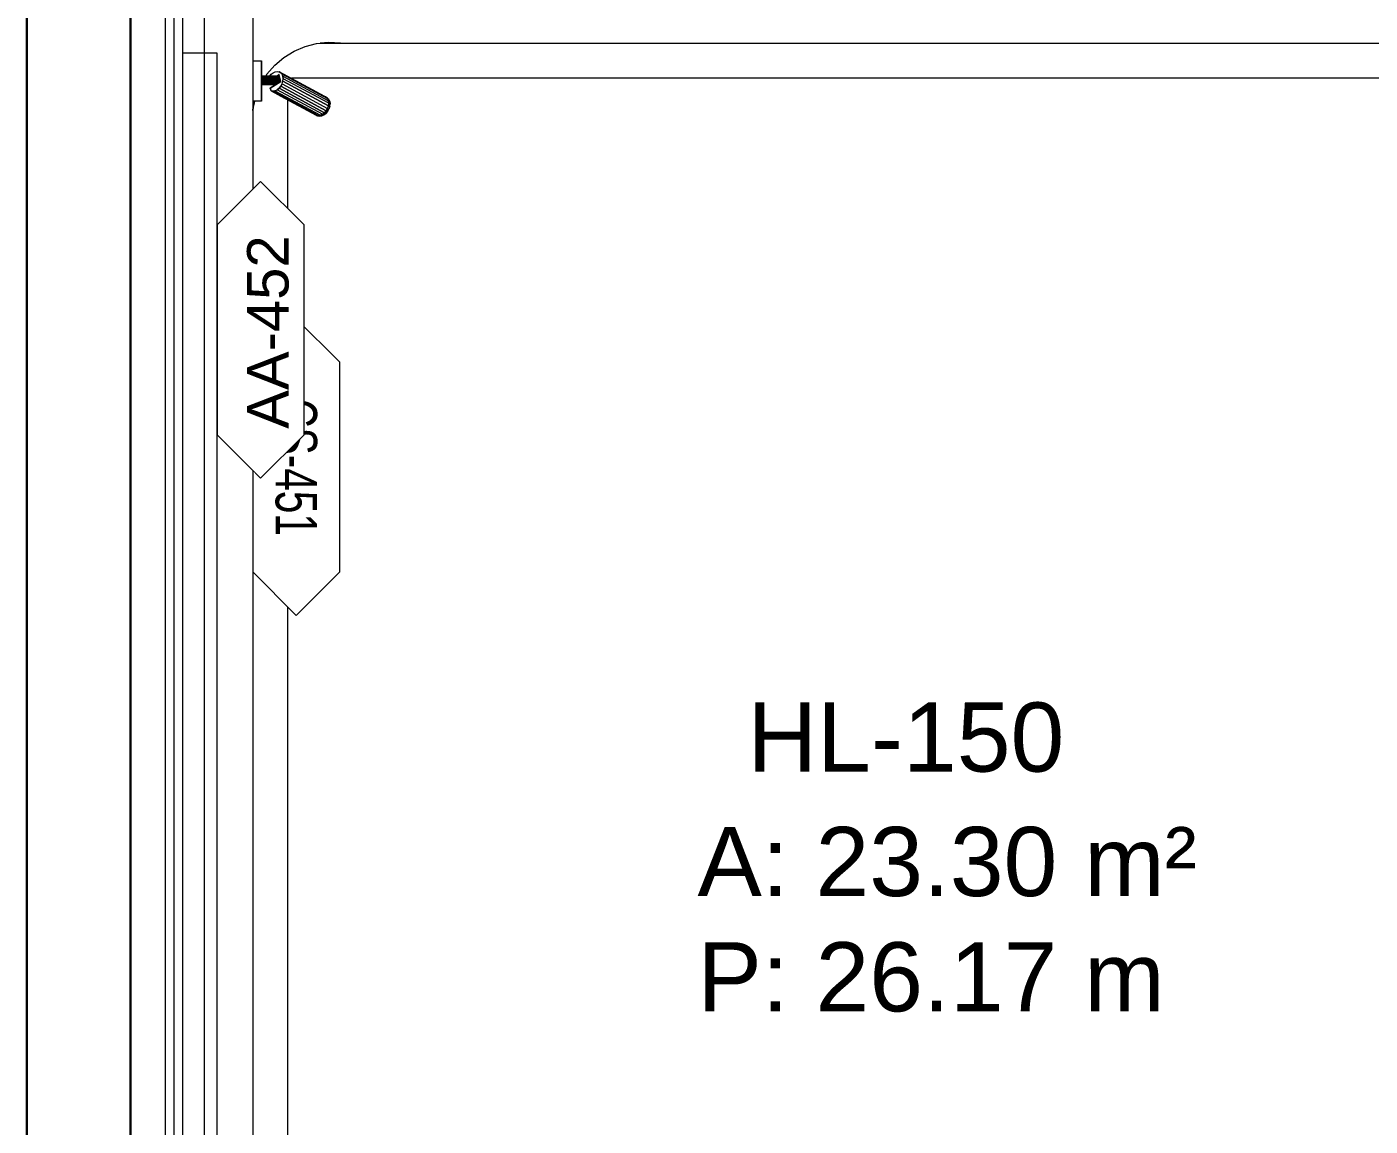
# Model space of a CAD drawing. Header units: centimetres. Extents: x 118932 to 154602, y -32682 to -23521.
# Drawn here: x 138667.2 to 138861.4, y -25538.5 to -25379.6 of the extents above; entities that cross this region are included whole.
import ezdxf
from ezdxf.enums import TextEntityAlignment as Align

# ---------------------------------------------------------------- set-up
doc = ezdxf.new("R2010")
doc.units = ezdxf.units.CM
doc.header["$LTSCALE"] = 50
doc.header["$MEASUREMENT"] = 0
for name, color, linetype, lineweight, true_color in [('GEN_00_BL_Yazı', 7, 'Continuous', 0, 0x4f5250), ('GEN_00_BL_Ölçü Dış', 7, 'Continuous', 5, 0x766a5e), ('GEN_02_TF_Mobilya', 7, 'Continuous', 5, 0x745e3d), ('GEN_05_ML_Alçıpan_giydirme', 7, 'Continuous', 18, 0x7ebab5), ('KALACAK DUVARLAR', 7, 'Continuous', 30, 0x005387)]:
    doc.layers.add(name, color=color, linetype=linetype, lineweight=lineweight, true_color=true_color)
doc.layers.add('GEN_02_TF_Halı', color=7, linetype='Continuous', lineweight=5, true_color=0x903373, transparency=0.8)
doc.styles.add('ARIAL', font='arial.ttf')
doc.styles.add('Arial_6', font='arial.ttf', dxfattribs={"height": 59.5325})

# ---------------------------------------------------------------- blocks, each defined once
blk = doc.blocks.new('KALACAK DUVALAR LEVEL 0 D BLOK')
at = {"layer": 'KALACAK DUVARLAR', "elevation": 0}
for points in [[(-1403, 990.45), (-1403, 975.45), (-1484.5, 975.45), (-1484.5, 970.45), (-1499.5, 970.45), (-1499.5, 1931.88)], [(-1323, 990.45), (-1323, 975.45), (-1111.5, 975.45), (-1111.5, 990.45), (-1120.5, 990.45), (-1120.5, 1004.45), (-1135.5, 1004.45), (-1135.5, 990.45), (-1288.5, 990.45), (-1288.5, 1141.45), (-1135.5, 1141.45), (-1135.5, 1127.45), (-1120.5, 1127.45), (-1120.5, 1141.45), (-1113.5, 1141.45), (-1113.5, 1156.45), (-1484.5, 1156.45), (-1484.5, 1525.95), (-1443.05, 1525.95), (-1443.05, 1593.95), (-1484.5, 1593.95), (-1484.5, 1931.88)]]:
    blk.add_lwpolyline(points, dxfattribs=at)
blk = doc.blocks.new('CS-450_1 Headboard Unit _ A-01 - CS-450_1 Headboard Unit _ A-01_3-V386-TYPE A-01 - MODEL ROOM')
at = {"layer": 'GEN_02_TF_Mobilya'}
for p, q in [((947.5, -24.2), (947.5, -36.9)), ((947.5, -24.2), (947.5, -36.9)), ((947.5, -36.9), (1005.9, -36.9)), ((1005.9, -36.9), (947.5, -36.9)), ((969.6, -59.5), (969.6, -36.9)), ((969.6, -36.9), (969.6, -59.5)), ((969.8, -36.9), (969.8, -63.1)), ((969.8, -63.1), (969.8, -36.9)), ((970.4, -63.3), (970.4, -36.9)), ((970.4, -36.9), (970.4, -63.3)), ((971.3, -63.5), (971.3, -36.9)), ((971.3, -63.5), (971.3, -36.9)), ((972.6, -63.8), (972.6, -36.9)), ((972.6, -36.9), (972.6, -63.8)), ((974, -36.9), (974, -64.2)), ((974, -64.2), (974, -36.9)), ((975.6, -64.5), (975.6, -36.9)), ((975.6, -36.9), (975.6, -64.5)), ((977.1, -36.9), (977.1, -64.9)), ((977.1, -64.9), (977.1, -36.9)), ((978.6, -63.2), (978.6, -36.9)), ((978.6, -36.9), (978.6, -63.2)), ((979.8, -36.9), (979.8, -60.8)), ((979.8, -36.9), (979.8, -60.8)), ((980.8, -36.9), (980.8, -59.6)), ((980.8, -59.6), (980.8, -36.9)), ((981.4, -58.6), (981.4, -36.9)), ((981.4, -36.9), (981.4, -58.6)), ((981.6, -58.3), (981.6, -37.1)), ((981.6, -37.1), (981.6, -58.3)), ((1005.9, -36.9), (1005.9, -24.2)), ((1005.9, -36.9), (1005.9, -24.2)), ((963.4, -56.5), (962.9, -59.6)), ((963.4, -56.5), (962.9, -59.6)), ((964.8, -53.5), (963.4, -56.5)), ((964.8, -53.5), (963.4, -56.5)), ((967, -50.6), (964.8, -53.5)), ((967, -50.6), (964.8, -53.5)), ((967, -50.6), (969.6, -48.4)), ((969.6, -48.4), (967, -50.6)), ((986.9, -49.6), (977.5, -65)), ((977.5, -65), (986.9, -49.6)), ((981.6, -55.6), (982.3, -57.1)), ((982.3, -57.1), (981.6, -55.6)), ((986.9, -49.6), (990.8, -50.6)), ((990.8, -50.6), (986.9, -49.6)), ((990.8, -56.3), (989.4, -59.3)), ((990.8, -56.3), (989.4, -59.3)), ((991.3, -53.2), (990.8, -50.6)), ((1001.4, -70.2), (990.8, -50.6)), ((991.3, -53.2), (990.8, -50.6)), ((990.8, -50.6), (1001.4, -70.2)), ((990.8, -56.3), (991.3, -53.2)), ((991.3, -53.2), (990.8, -56.3)), ((990.8, -56.3), (1026.3, -122)), ((990.8, -56.3), (1026.3, -122)), ((1026.8, -119), (991.3, -53.2)), ((1026.8, -119), (991.3, -53.2)), ((962.9, -59.6), (963.4, -62.5)), ((962.9, -59.6), (963.4, -62.5)), ((999, -128.3), (963.4, -62.5)), ((999, -128.3), (963.4, -62.5)), ((964.8, -64.9), (963.4, -62.5)), ((963.4, -62.5), (964.8, -64.9)), ((964.8, -64.9), (967.1, -66.8)), ((964.8, -64.9), (1000.4, -130.7)), ((964.8, -64.9), (1000.4, -130.7)), ((964.8, -64.9), (967.1, -66.8)), ((1002.6, -132.6), (967.1, -66.8)), ((1002.6, -132.6), (967.1, -66.8)), ((970, -67.9), (967.1, -66.8)), ((967.1, -66.8), (970, -67.9)), ((967.6, -62.6), (969.3, -59.9)), ((967.6, -62.6), (969.3, -59.9)), ((977.5, -65), (967.6, -62.6)), ((977.5, -65), (967.6, -62.6)), ((969.6, -63.1), (969.6, -60)), ((969.6, -60), (969.6, -63.1)), ((970, -67.9), (973.5, -68.3)), ((970, -67.9), (1005.6, -133.7)), ((970, -67.9), (1005.6, -133.7)), ((973.5, -68.3), (970, -67.9)), ((977.1, -67.9), (973.5, -68.3)), ((977.1, -67.9), (973.5, -68.3)), ((1009, -134.1), (973.5, -68.3)), ((1009, -134.1), (973.5, -68.3)), ((980.8, -66.6), (977.1, -67.9)), ((980.8, -66.6), (977.1, -67.9)), ((1012.7, -133.6), (977.1, -67.9)), ((977.1, -67.9), (1012.7, -133.6)), ((980.8, -66.6), (984.2, -64.7)), ((984.2, -64.7), (980.8, -66.6)), ((980.8, -66.6), (1016.3, -132.4)), ((980.8, -66.6), (1016.3, -132.4)), ((984.2, -64.7), (987.1, -62.2)), ((987.1, -62.2), (984.2, -64.7)), ((984.2, -64.7), (1019.7, -130.5)), ((1019.7, -130.5), (984.2, -64.7)), ((987.1, -62.2), (989.4, -59.3)), ((989.4, -59.3), (987.1, -62.2)), ((1022.7, -128), (987.1, -62.2)), ((987.1, -62.2), (1022.7, -128)), ((1024.9, -125.1), (989.4, -59.3)), ((1024.9, -125.1), (989.4, -59.3)), ((1001.7, -70.7), (1001.4, -70.2)), ((1001.7, -70.7), (1001.4, -70.2)), ((1001.9, -71.1), (1001.7, -70.7)), ((1001.9, -71.1), (1001.7, -70.7)), ((1002, -71.2), (1001.9, -71.1)), ((1002, -71.2), (1001.9, -71.1)), ((1026.3, -116.1), (1002, -71.2)), ((1002, -71.2), (1026.3, -116.1)), ((1026.8, -119), (1026.3, -116.1)), ((1026.3, -116.1), (1026.8, -119)), ((1026.5, -116.4), (1027, -119.3)), ((1027, -119.3), (1026.5, -116.4)), ((1027.3, -117.9), (1026.5, -116.4)), ((1027.3, -117.9), (1026.5, -116.4)), ((999, -128.3), (1000.4, -130.7)), ((999, -128.3), (1000.4, -130.7)), ((999.1, -128.6), (999.9, -130)), ((999.9, -130), (999.1, -128.6)), ((999.9, -130.1), (1001.4, -132.5)), ((999.9, -130.1), (1001.4, -132.5)), ((1002.6, -132.6), (1000.4, -130.7)), ((1000.4, -130.7), (1002.6, -132.6)), ((1002.8, -132.9), (1000.5, -131)), ((1000.5, -131), (1001.4, -132.5)), ((1001.4, -132.5), (1000.5, -131)), ((1002.8, -132.9), (1000.5, -131)), ((1001.4, -132.5), (1003.6, -134.4)), ((1001.4, -132.5), (1003.6, -134.4)), ((1002.6, -132.6), (1005.6, -133.7)), ((1002.6, -132.6), (1005.6, -133.7)), ((1002.8, -132.9), (1005.7, -134)), ((1002.8, -132.9), (1003.6, -134.4)), ((1003.6, -134.4), (1002.8, -132.9)), ((1005.7, -134), (1002.8, -132.9)), ((1003.6, -134.4), (1006.6, -135.5)), ((1003.6, -134.4), (1006.6, -135.5)), ((1009, -134.1), (1005.6, -133.7)), ((1009, -134.1), (1005.6, -133.7)), ((1009.2, -134.4), (1005.7, -134)), ((1005.7, -134), (1006.6, -135.5)), ((1006.6, -135.5), (1005.7, -134)), ((1009.2, -134.4), (1005.7, -134)), ((1010, -135.9), (1006.6, -135.5)), ((1006.6, -135.5), (1010, -135.9)), ((1009, -134.1), (1012.7, -133.6)), ((1012.7, -133.6), (1009, -134.1)), ((1012.8, -133.9), (1009.2, -134.4)), ((1009.2, -134.4), (1012.8, -133.9)), ((1009.2, -134.4), (1010, -135.9)), ((1009.2, -134.4), (1010, -135.9)), ((1013.7, -135.5), (1010, -135.9)), ((1013.7, -135.5), (1010, -135.9)), ((1012.7, -133.6), (1016.3, -132.4)), ((1016.3, -132.4), (1012.7, -133.6)), ((1016.5, -132.7), (1012.8, -133.9)), ((1016.5, -132.7), (1012.8, -133.9)), ((1013.7, -135.5), (1012.8, -133.9)), ((1013.7, -135.5), (1012.8, -133.9)), ((1013.7, -135.5), (1017.3, -134.2)), ((1013.7, -135.5), (1017.3, -134.2)), ((1019.7, -130.5), (1016.3, -132.4)), ((1019.7, -130.5), (1016.3, -132.4)), ((1019.9, -130.8), (1016.5, -132.7)), ((1016.5, -132.7), (1019.9, -130.8)), ((1016.5, -132.7), (1017.3, -134.2)), ((1016.5, -132.7), (1017.3, -134.2)), ((1020.7, -132.3), (1017.3, -134.2)), ((1020.7, -132.3), (1017.3, -134.2)), ((1022.7, -128), (1019.7, -130.5)), ((1022.7, -128), (1019.7, -130.5)), ((1022.8, -128.3), (1019.9, -130.8)), ((1022.8, -128.3), (1019.9, -130.8)), ((1020.7, -132.3), (1019.9, -130.8)), ((1020.7, -132.3), (1019.9, -130.8)), ((1023.7, -129.8), (1020.7, -132.3)), ((1020.7, -132.3), (1023.7, -129.8)), ((1024.9, -125.1), (1022.7, -128)), ((1024.9, -125.1), (1022.7, -128)), ((1025.1, -125.4), (1022.8, -128.3)), ((1022.8, -128.3), (1025.1, -125.4)), ((1022.8, -128.3), (1023.7, -129.8)), ((1022.8, -128.3), (1023.7, -129.8)), ((1025.9, -126.9), (1023.7, -129.8)), ((1025.9, -126.9), (1023.7, -129.8)), ((1024.9, -125.1), (1026.3, -122)), ((1026.3, -122), (1024.9, -125.1)), ((1026.5, -122.3), (1025.1, -125.4)), ((1025.1, -125.4), (1026.5, -122.3)), ((1025.9, -126.9), (1025.1, -125.4)), ((1025.1, -125.4), (1025.9, -126.9)), ((1027.3, -123.9), (1025.9, -126.9)), ((1027.3, -123.9), (1025.9, -126.9)), ((1026.8, -119), (1026.3, -122)), ((1026.8, -119), (1026.3, -122)), ((1027, -119.3), (1026.5, -122.3)), ((1026.5, -122.3), (1027, -119.3)), ((1027.3, -123.9), (1026.5, -122.3)), ((1026.5, -122.3), (1027.3, -123.9)), ((1027.8, -120.8), (1027, -119.3)), ((1027, -119.3), (1027.8, -120.8)), ((1027.3, -117.9), (1027.8, -120.8)), ((1027.3, -117.9), (1027.8, -120.8)), ((1027.8, -120.8), (1027.3, -123.9)), ((1027.8, -120.8), (1027.3, -123.9))]:
    blk.add_line(p, q, dxfattribs=at)
blk = doc.blocks.new('FFE-Tag')
at = {"color": 0}
blk.add_wipeout([(-8.761, 0), (-6.189, 2.572), (6.189, 2.572), (8.761, 0), (6.189, -2.572), (-6.189, -2.572)], dxfattribs=at).dxf.layer = 'GEN_00_BL_Yazı'
at = {"layer": 'GEN_00_BL_Yazı', "color": 0}
for p, q in [((-8.761, 0), (-6.189, 2.572)), ((6.189, 2.572), (-6.189, 2.572)), ((8.761, 0), (6.189, 2.572)), ((-8.761, 0), (-6.189, -2.572)), ((8.761, 0), (6.189, -2.572)), ((-6.189, -2.572), (6.189, -2.572))]:
    blk.add_line(p, q, dxfattribs=at)
blk = doc.blocks.new('CS-451_290x120x214_HeadboardUnit_Bed')
at = {"layer": 'GEN_02_TF_Mobilya'}
for p, q in [((144.78, -3.18), (-144.78, -3.18)), ((144.78, -3.18), (-144.78, -3.18)), ((-144.78, -10.16), (144.78, -10.16)), ((-144.78, -10.16), (144.78, -10.16)), ((-82.75, -10.34), (-83.06, -10.42)), ((-83.06, -10.42), (-82.75, -10.34)), ((-82.2, -10.2), (-82.75, -10.34)), ((-82.75, -10.34), (-82.2, -10.2)), ((-81.71, -10.16), (-82.2, -10.2)), ((-82.2, -10.2), (-81.71, -10.16)), ((-88.27, -13.33), (-89.39, -14.65)), ((-88.27, -13.33), (-89.39, -14.65)), ((-86.95, -12.21), (-88.27, -13.33)), ((-88.27, -13.33), (-86.95, -12.21)), ((-86.69, -12.05), (-86.95, -12.21)), ((-86.95, -12.21), (-86.69, -12.05)), ((-89.39, -14.65), (-90.3, -16.13)), ((-89.39, -14.65), (-90.3, -16.13)), ((-82.79, -15.24), (-83.25, -15.24)), ((-82.79, -15.24), (-83.25, -15.24)), ((83.25, -15.24), (-82.79, -15.24)), ((83.25, -15.24), (-82.79, -15.24)), ((-90.3, -16.13), (-90.98, -17.72)), ((-90.3, -16.13), (-90.98, -17.72)), ((-86.36, -208.28), (-86.36, -15.74)), ((-86.36, -208.28), (-86.36, -15.74)), ((-91.4, -19.4), (-91.44, -19.89)), ((-91.4, -19.4), (-91.44, -19.89)), ((-90.98, -17.72), (-91.4, -19.4)), ((-90.98, -17.72), (-91.4, -19.4)), ((-91.55, -21.13), (-91.44, -19.89)), ((-91.44, -22.86), (-91.55, -21.13)), ((-91.44, -19.89), (-91.44, -22.86)), ((-91.44, -19.89), (-91.44, -22.86)), ((-91.44, -22.86), (-91.44, -19.89)), ((-91.44, -22.86), (-91.44, -200.66)), ((-91.44, -22.86), (-91.44, -200.66))]:
    blk.add_line(p, q, dxfattribs=at)
blk.add_lwpolyline([(-144.78, 0), (-144.78, -3.18), (-144.78, -3.18), (-144.78, -10.16), (-144.78, -3.18), (-144.78, -3.18), (-144.78, 0), (144.78, 0), (144.78, -10.16)], dxfattribs=at)
at = {"extrusion": (0, 0, -1), "xscale": -0.1000000000000001, "yscale": 0.1000000000000001, "zscale": -0.1000000000000001}
blk.add_blockref('CS-450_1 Headboard Unit _ A-01 - CS-450_1 Headboard Unit _ A-01_3-V386-TYPE A-01 - MODEL ROOM', (183.65, -7.74), dxfattribs=at)
at = {"layer": 'GEN_00_BL_Yazı', "style": 'Arial_6', "width": 0.7}
blk.add_attdef('KOD', text='', height=6, dxfattribs=at).set_placement((56.36, -201.98), align=Align.MIDDLE_CENTER)
at = {"layer": 'GEN_00_BL_Yazı', "xscale": -2.448801272789174, "yscale": 2.448801272789174, "zscale": 2.448801272789174, "rotation": 180}
blk.add_blockref('FFE-Tag', (-30.15, -16.46), dxfattribs=at)
at = {"layer": 'GEN_00_BL_Yazı', "style": 'Arial_6', "width": 0.7}
blk.add_attdef('KOD_1', text='', height=6, dxfattribs=at).set_placement((-30.15, -16.46), align=Align.MIDDLE_CENTER)
blk = doc.blocks.new('AA-452')
at = {"layer": 'GEN_00_BL_Yazı', "xscale": 2.448801272789174, "yscale": 2.448801272789174, "zscale": 2.448801272789174}
blk.add_blockref('FFE-Tag', (50, 0), dxfattribs=at)
blk.add_lwpolyline([(-90, 6.3), (90, 6.3), (90, 11.3), (-90, 11.3)], close=True)
at = {"layer": 'GEN_00_BL_Yazı', "insert": (49.68, -1.08), "char_height": 6, "attachment_point": 5, "style": 'Arial_6'}
blk.add_mtext('AA-452', dxfattribs=at)
blk = doc.blocks.new('D blok level 1 tefrişler')
ref = blk.add_blockref('CS-451_290x120x214_HeadboardUnit_Bed', (-2195.21, 1567.54, 0), dxfattribs=dict(xscale=-1.000000000000006, rotation=90))
ref.add_attrib('KOD_1', 'CS-451', dxfattribs={"layer": 'GEN_00_BL_Yazı', "height": 6, "rotation": 270, "style": 'Arial_6', "width": 0.7}).set_placement((-2178.75, 1597.69, 0), align=Align.MIDDLE_CENTER)
at = {"layer": 'GEN_02_TF_Halı', "elevation": 0}
blk.add_lwpolyline([(-1980.21, 1719.47), (-2195.21, 1719.47), (-2195.21, 1414.47), (-1980.21, 1414.47)], close=True, dxfattribs=at)
at = {"layer": 'GEN_02_TF_Mobilya', "rotation": 90}
blk.add_blockref('AA-452', (-2183.91, 1567.54, 0), dxfattribs=at)
blk = doc.blocks.new('TEFRISLI MAHAL LEVEL 0 D BLOK')
at = {"layer": 'GEN_00_BL_Yazı', "transparency": 33554687, "insert": (-360.14, 998.92, 0), "char_height": 10, "width": 228.7768, "attachment_point": 9, "style": 'ARIAL'}
blk.add_mtext('\\pxqc;HL-150', dxfattribs=at)
at = {"layer": 'GEN_00_BL_Yazı', "transparency": 33554687, "insert": (-285.89, 964.26, 0), "char_height": 10, "attachment_point": 9, "style": 'ARIAL'}
blk.add_mtext_dynamic_manual_height_columns('\\A1;\\pxi-3,l4,ql,t4;A: 23.30 m²\\PP: 26.17 m', width=228.7768, gutter_width=8.33, heights=[129.13], dxfattribs=at)
blk = doc.blocks.new('level 1 d blok duvarlar')
at = {"layer": 'GEN_05_ML_Alçıpan_giydirme', "elevation": 0}
for points in [[(243.32, -116.03), (129.16, -116.03), (129.16, -483.47), (170.61, -483.47), (170.61, -561.47), (128.17, -561.47), (128.23, -715.47), (128.32, -920.97), (373.16, -920.97)], [(243.32, -116.07), (243.32, -117.28), (130.41, -117.28), (130.41, -482.22), (171.86, -482.22), (171.86, -562.72), (129.42, -562.72), (129.57, -919.72), (373.16, -919.72)], [(244.57, -116.07), (244.57, -118.53), (131.66, -118.53), (131.66, -480.97), (173.11, -480.97), (173.11, -563.97), (130.67, -563.97), (130.82, -918.47), (373.16, -918.47)]]:
    blk.add_lwpolyline(points, dxfattribs=at)

msp = doc.modelspace()

# ---------------------------------------------------------------- block references
msp.add_blockref('KALACAK DUVALAR LEVEL 0 D BLOK', (140166.67, -27228.34, 0))

# ---------------------------------------------------------------- next in the draw order: block references
msp.add_blockref('D blok level 1 tefrişler', (140884.88, -27040.92, 0))

# ---------------------------------------------------------------- next in the draw order: block references
msp.add_blockref('level 1 d blok duvarlar', (138558, -25145.92))
at = {"layer": 'GEN_00_BL_Ölçü Dış'}
msp.add_blockref('TEFRISLI MAHAL LEVEL 0 D BLOK', (139268.8, -26486.31), dxfattribs=at)

doc.saveas('drawing.dxf')
